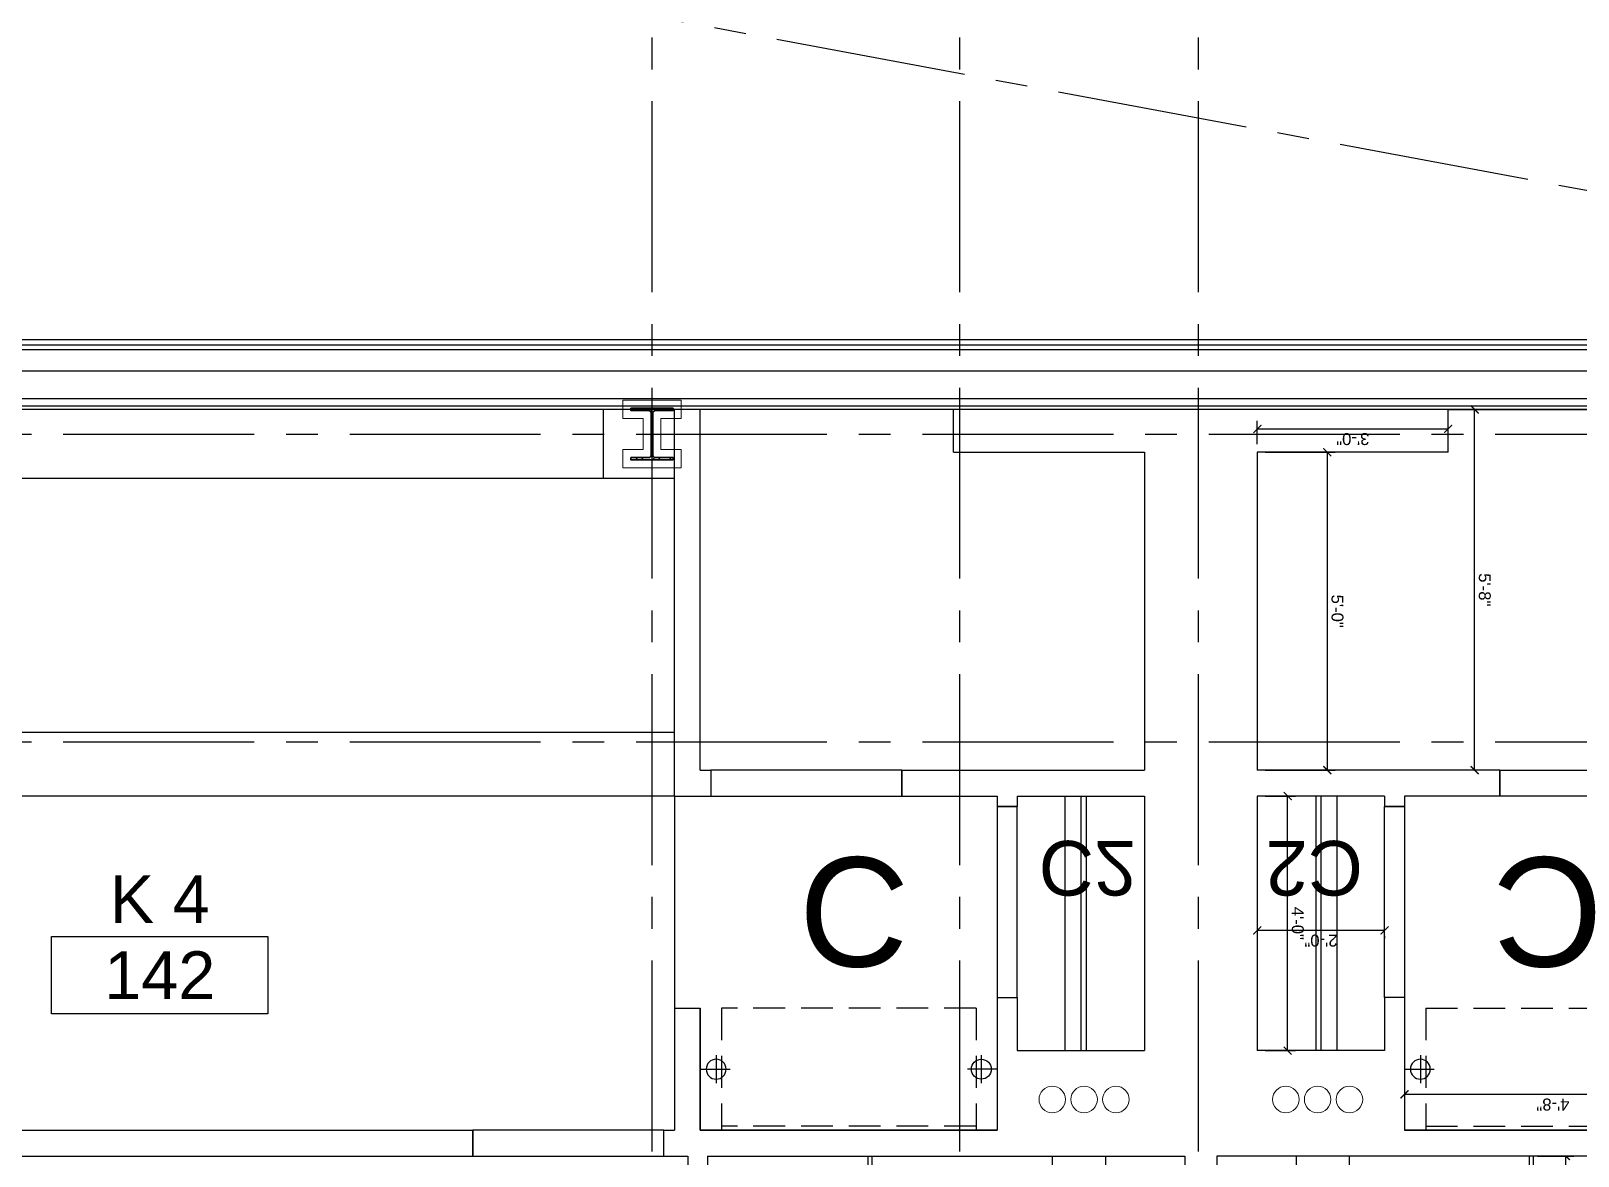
# Model space of a CAD drawing. Header units: inches. Extents: x -3700 to 367, y -844 to 2341.
# Drawn here: x -2128.1 to -1836.4, y 980.9 to 1193 of the extents above; entities that cross this region are included whole.
import ezdxf
from ezdxf.enums import TextEntityAlignment as Align
from ezdxf.xclip import XClip

# ---------------------------------------------------------------- set-up
doc = ezdxf.new("R2010")
doc.units = ezdxf.units.IN
doc.header["$LTSCALE"] = 48
doc.header["$MEASUREMENT"] = 0
doc.header["$XCLIPFRAME"] = 0
for name, pattern in [('1112 - 0-Base$0$CENTER2', [1.125, 0.75, -0.125, 0.125, -0.125]), ('1112 - 0-Base$0$HIDDEN', [0.375, 0.25, -0.125]), ('HIDDEN2', [0.1875, 0.125, -0.0625])]:
    doc.linetypes.add(name, pattern=pattern)
for name, color, linetype, lineweight in [('1112 - 0-Base$0$A-Detl-Hatch', 1, 'Continuous', 18), ('1112 - 0-Base$0$S-Detl-Hatch', 1, 'Continuous', 18), ('1112 - 0-Base$0$S-Detl-Wide', 3, 'Continuous', 35)]:
    doc.layers.add(name, color=color, linetype=linetype, lineweight=lineweight)
for name, color, linetype in [('1112 - 0-Base$0$A-Door-Head', 8, 'Continuous'), ('1112 - 0-Base$0$A-Flor-Case', 8, 'HIDDEN2'), ('1112 - 0-Base$0$A-Flor-Ovhd', 6, 'Continuous'), ('1112 - 0-Base$0$A-Flor-Soffit', 4, 'Continuous'), ('1112 - 0-Base$0$A-Flor-Wall Mtd Fixture', 6, 'Continuous'), ('1112 - 0-Base$0$A-Grid(3-32)', 8, '1112 - 0-Base$0$CENTER2'), ('1112 - 0-Base$0$A-Tag-Rm(3-32)', 2, 'Continuous'), ('1112 - 0-Base$0$A-Wall-Full', 3, 'Continuous'), ('1112 - 0-Base$0$A-Wall-Hatch', 15, 'Continuous')]:
    doc.layers.add(name, color=color, linetype=linetype)
doc.layers.add('1112 - 0-Base$0$G-Anno-Nplt', color=140, linetype='Continuous', lineweight=18, plot=False)
doc.layers.add('1112 - 0-Base$0$G-Anno-View', color=161, linetype='Continuous', lineweight=18, plot=False)
doc.styles.add('1112 - 0-Base$0$G1DIM', font='arial.ttf')
doc.styles.add('1112 - 0-Base$0$Standard', font='arial.ttf')
doc.dimstyles.new('1112 - 0-Base$0$Aec-Arch-I-96', dxfattribs={"dimscale": 96, "dimtxt": 0.09375, "dimasz": 0.0625, "dimexe": 0.0625, "dimexo": 0.0625, "dimgap": 0.03125, "dimtad": 1, "dimdec": 3, "dimzin": 3, "dimdsep": 46, "dimlunit": 4, "dimtxsty": '1112 - 0-Base$0$G1DIM', "dimblk": '1112 - 0-Base$0$_ArchTick', "dimcen": 0.09375, "dimclrt": 2, "dimazin": 2, "dimtfac": 0.75, "dimtdec": 3, "dimtix": 1, "dimtmove": 2, "dimatfit": 2, "dimldrblk": '1112 - 0-Base$0$_Open90', "dimfxl": 0.0625, "dimtolj": 1, "dimtzin": 0, "dimarcsym": 0})

# ---------------------------------------------------------------- blocks, each defined once
blk = doc.blocks.new('1112 - 0-Base$0$1ST FLOOR CORE & SHELL')
at = {"layer": '1112 - 0-Base$0$A-Wall-Full'}
for p, q in [((4100.25, -8063), (3453.75, -8063)), ((4087.12, -8076.12), (3466.87, -8076.12))]:
    blk.add_line(p, q, dxfattribs=at)
at = {"layer": '1112 - 0-Base$0$A-Wall-Hatch'}
for p, q in [((4099.25, -8064), (3454.75, -8064)), ((4098.37, -8064.88), (3455.62, -8064.88)), ((4094.37, -8068.88), (3459.62, -8068.88)), ((4087.75, -8075.5), (3466.25, -8075.5))]:
    blk.add_line(p, q, dxfattribs=at)
blk = doc.blocks.new('*U21')
at = {"layer": '1112 - 0-Base$0$A-Detl-Hatch'}
h = blk.add_hatch(dxfattribs=at)
h.set_pattern_fill('ANSI32', color=256, scale=6, style=0)
h.set_pattern_definition([(45, (0, -4.865), (-1.591, 1.591), []), (45, (1.0607, -4.865), (-1.591, 1.591), [])])
edge = h.paths.add_edge_path()
edge.add_line((3.98, -9.73), (3.98, -9.295))
edge.add_line((3.98, -9.295), (0.645, -9.295))
edge.add_arc((0.645, -8.795), 0.5, 180, 270, ccw=False)
edge.add_line((0.145, -8.795), (0.145, -0.935))
edge.add_arc((0.645, -0.935), 0.5, 90, 180, ccw=False)
edge.add_line((0.645, -0.435), (3.98, -0.435))
edge.add_line((3.98, -0.435), (3.98, 0))
edge.add_line((3.98, 0), (-3.98, 0))
edge.add_line((-3.98, 0), (-3.98, -0.435))
edge.add_line((-3.98, -0.435), (-0.645, -0.435))
edge.add_arc((-0.645, -0.935), 0.5, 0, 90, ccw=False)
edge.add_line((-0.145, -0.935), (-0.145, -8.795))
edge.add_arc((-0.645, -8.795), 0.5, -90, 0, ccw=False)
edge.add_line((-0.645, -9.295), (-3.98, -9.295))
edge.add_line((-3.98, -9.295), (-3.98, -9.73))
edge.add_line((-3.98, -9.73), (3.98, -9.73))
at = {"color": 0, "linetype": 'ByBlock'}
blk.add_lwpolyline([(3.98, -9.73), (3.98, -9.295), (0.645, -9.295, -0.4142136), (0.145, -8.795), (0.145, -0.935, -0.4142136), (0.645, -0.435), (3.98, -0.435), (3.98, 0), (-3.98, 0), (-3.98, -0.435), (-0.645, -0.435, -0.4142136), (-0.145, -0.935), (-0.145, -8.795, -0.4142136), (-0.645, -9.295), (-3.98, -9.295), (-3.98, -9.73)], format="xyb", close=True, dxfattribs=at)
blk = doc.blocks.new('1112 - 0-Base$0$W10X33')
at = {"layer": '1112 - 0-Base$0$S-Detl-Hatch'}
blk.add_lwpolyline([(13773.28, -7309.78), (13773.28, -7306.34), (13769.45, -7306.34), (13769.45, -7300.48), (13773.28, -7300.48), (13773.28, -7297.05), (13762.32, -7297.05), (13762.32, -7300.48), (13766.16, -7300.48), (13766.16, -7306.34), (13762.32, -7306.34), (13762.32, -7309.78)], close=True, dxfattribs=at)
at = {"layer": '1112 - 0-Base$0$S-Detl-Wide'}
blk.add_blockref('*U21', (13767.8, -7298.55), dxfattribs=at)
blk = doc.blocks.new('1112 - 0-Base$0$1ST FLOOR - STRUCTURAL GRID')
at = {"layer": '1112 - 0-Base$0$A-Grid(3-32)'}
for p, q in [((3673.5, -7424.01), (3673.5, -9520.75)), ((3731.5, -7424.01), (3731.5, -9520.75)), ((3776.5, -7424.01), (3776.5, -9520.75)), ((2104.5, -7709.47), (5912.5, -8419.25)), ((2104.5, -8080.75), (5927.38, -8080.75)), ((2104.5, -8138.75), (5927.38, -8138.75))]:
    blk.add_line(p, q, dxfattribs=at)
blk.add_blockref('1112 - 0-Base$0$W10X33', (-10094.3, -777.34))
blk = doc.blocks.new('1112 - 0-Base$0$_ArchTick')
at = {"color": 0, "linetype": 'ByBlock', "const_width": 0.15}
blk.add_lwpolyline([(-0.5, -0.5), (0.5, 0.5)], dxfattribs=at)
blk = doc.blocks.new('*D104')
at = {"layer": '1112 - 0-Base$0$G-Anno-Nplt', "color": 0, "lineweight": -2, "transparency": 16777216}
for p, q in [((3.75, -36.63), (3.75, -36.17)), ((3.75, -37.67), (27.75, -37.67)), ((27.75, -36.63), (27.75, -36.17))]:
    blk.add_line(p, q, dxfattribs=at)
at = {"layer": '1112 - 0-Base$0$G-Anno-Nplt', "color": 0, "lineweight": -2, "transparency": 16777216, "xscale": 1.5, "yscale": 1.5, "zscale": 1.5, "rotation": 180}
blk.add_blockref('1112 - 0-Base$0$_ArchTick', (3.75, -37.67), dxfattribs=at)
at = {"layer": '1112 - 0-Base$0$G-Anno-Nplt', "color": 0, "lineweight": -2, "transparency": 16777216, "xscale": 1.5, "yscale": 1.5, "zscale": 1.5}
blk.add_blockref('1112 - 0-Base$0$_ArchTick', (27.75, -37.67), dxfattribs=at)
at = {"layer": '1112 - 0-Base$0$G-Anno-Nplt', "transparency": 16777216, "insert": (15.75, -35.77), "char_height": 2.25, "attachment_point": 5, "style": '1112 - 0-Base$0$G1DIM'}
blk.add_mtext('\\A1;2\'-0"', dxfattribs=at)
blk = doc.blocks.new('1112 - 0-Base$0$_Open90')
at = {"color": 0, "linetype": 'ByBlock', "lineweight": -2}
for p, q in [((0, 0), (-1, 0)), ((-0.5, 0.5), (0, 0)), ((0, 0), (-0.5, -0.5))]:
    blk.add_line(p, q, dxfattribs=at)
blk = doc.blocks.new('*D105')
at = {"layer": '1112 - 0-Base$0$G-Anno-Nplt', "color": 0, "lineweight": -2, "transparency": 16777216}
for p, q in [((26.25, -15), (20.53, -15)), ((22.03, -15), (22.03, -63)), ((26.25, -63), (20.53, -63))]:
    blk.add_line(p, q, dxfattribs=at)
at = {"layer": '1112 - 0-Base$0$G-Anno-Nplt', "color": 0, "lineweight": -2, "transparency": 16777216, "xscale": 1.5, "yscale": 1.5, "zscale": 1.5}
for p, rotation in [((22.03, -15), 90), ((22.03, -63), 270)]:
    blk.add_blockref('1112 - 0-Base$0$_ArchTick', p, dxfattribs=dict(at, rotation=rotation))
at = {"layer": '1112 - 0-Base$0$G-Anno-Nplt', "transparency": 16777216, "insert": (20.14, -39), "char_height": 2.25, "attachment_point": 5, "rotation": 90, "style": '1112 - 0-Base$0$G1DIM'}
blk.add_mtext('\\A1;4\'-0"', dxfattribs=at)
blk = doc.blocks.new('*D229')
at = {"layer": '1112 - 0-Base$0$G-Anno-Nplt', "color": 0, "lineweight": -2, "transparency": 16777216}
for p, q in [((-90, 33.25), (-90, 23.52)), ((-59, 33.37), (-59, 23.52)), ((-90, 25.02), (-59, 25.02))]:
    blk.add_line(p, q, dxfattribs=at)
at = {"layer": '1112 - 0-Base$0$G-Anno-Nplt', "color": 0, "lineweight": -2, "transparency": 16777216, "xscale": 1.5, "yscale": 1.5, "zscale": 1.5, "rotation": 180}
blk.add_blockref('1112 - 0-Base$0$_ArchTick', (-90, 25.02), dxfattribs=at)
at = {"layer": '1112 - 0-Base$0$G-Anno-Nplt', "color": 0, "lineweight": -2, "transparency": 16777216, "xscale": 1.5, "yscale": 1.5, "zscale": 1.5}
blk.add_blockref('1112 - 0-Base$0$_ArchTick', (-59, 25.02), dxfattribs=at)
at = {"layer": '1112 - 0-Base$0$G-Anno-Nplt', "transparency": 16777216, "insert": (-74.5, 26.9), "char_height": 2.25, "attachment_point": 5, "style": '1112 - 0-Base$0$G1DIM'}
blk.add_mtext('\\A1;2\'-7"', dxfattribs=at)
blk = doc.blocks.new('*D230')
at = {"layer": '1112 - 0-Base$0$G-Anno-Nplt', "color": 0, "lineweight": -2, "transparency": 16777216}
for p, q in [((-59, 33.25), (-59, 23.52)), ((-25, 33.25), (-25, 23.52)), ((-59, 25.02), (-25, 25.02))]:
    blk.add_line(p, q, dxfattribs=at)
at = {"layer": '1112 - 0-Base$0$G-Anno-Nplt', "color": 0, "lineweight": -2, "transparency": 16777216, "xscale": 1.5, "yscale": 1.5, "zscale": 1.5, "rotation": 180}
blk.add_blockref('1112 - 0-Base$0$_ArchTick', (-59, 25.02), dxfattribs=at)
at = {"layer": '1112 - 0-Base$0$G-Anno-Nplt', "color": 0, "lineweight": -2, "transparency": 16777216, "xscale": 1.5, "yscale": 1.5, "zscale": 1.5}
blk.add_blockref('1112 - 0-Base$0$_ArchTick', (-25, 25.02), dxfattribs=at)
at = {"layer": '1112 - 0-Base$0$G-Anno-Nplt', "transparency": 16777216, "insert": (-42, 26.92), "char_height": 2.25, "attachment_point": 5, "style": '1112 - 0-Base$0$G1DIM'}
blk.add_mtext('\\A1;2\'-10"', dxfattribs=at)
blk = doc.blocks.new('*D231')
at = {"layer": '1112 - 0-Base$0$G-Anno-Nplt', "color": 0, "lineweight": -2, "transparency": 16777216}
for p, q in [((-60.5, 34.75), (-67.34, 34.75)), ((-65.84, 34.75), (-65.84, 0)), ((-60.5, 0), (-67.34, 0))]:
    blk.add_line(p, q, dxfattribs=at)
at = {"layer": '1112 - 0-Base$0$G-Anno-Nplt', "color": 0, "lineweight": -2, "transparency": 16777216, "xscale": 1.5, "yscale": 1.5, "zscale": 1.5}
for p, rotation in [((-65.84, 34.75), 90), ((-65.84, 0), 270)]:
    blk.add_blockref('1112 - 0-Base$0$_ArchTick', p, dxfattribs=dict(at, rotation=rotation))
at = {"layer": '1112 - 0-Base$0$G-Anno-Nplt', "transparency": 16777216, "insert": (-68.6, 17.37), "char_height": 2.25, "attachment_point": 5, "rotation": 90, "style": '1112 - 0-Base$0$G1DIM'}
blk.add_mtext('\\A1;2\'-10{\\H0.750000x;\\S3/4;}"', dxfattribs=at)
blk = doc.blocks.new('*D232')
at = {"layer": '1112 - 0-Base$0$G-Anno-Nplt', "color": 0, "lineweight": -2, "transparency": 16777216}
blk.add_line((-25, 25.02), (0, 25.02), dxfattribs=at)
at = {"layer": '1112 - 0-Base$0$G-Anno-Nplt', "color": 0, "lineweight": -2, "transparency": 16777216, "xscale": 1.5, "yscale": 1.5, "zscale": 1.5, "rotation": 180}
blk.add_blockref('1112 - 0-Base$0$_ArchTick', (-25, 25.02), dxfattribs=at)
at = {"layer": '1112 - 0-Base$0$G-Anno-Nplt', "color": 0, "lineweight": -2, "transparency": 16777216, "xscale": 1.5, "yscale": 1.5, "zscale": 1.5}
blk.add_blockref('1112 - 0-Base$0$_ArchTick', (0, 25.02), dxfattribs=at)
at = {"layer": '1112 - 0-Base$0$G-Anno-Nplt', "transparency": 16777216, "insert": (-12.5, 26.9), "char_height": 2.25, "attachment_point": 5, "style": '1112 - 0-Base$0$G1DIM'}
blk.add_mtext('\\A1;2\'-1"', dxfattribs=at)
blk = doc.blocks.new('*D233')
at = {"layer": '1112 - 0-Base$0$G-Anno-Nplt', "color": 0, "lineweight": -2, "transparency": 16777216}
for p, q in [((1.5, 78), (7.86, 78)), ((6.36, 78), (6.36, 0)), ((1.5, 0), (7.86, 0))]:
    blk.add_line(p, q, dxfattribs=at)
at = {"layer": '1112 - 0-Base$0$G-Anno-Nplt', "color": 0, "lineweight": -2, "transparency": 16777216, "xscale": 1.5, "yscale": 1.5, "zscale": 1.5}
for p, rotation in [((6.36, 78), 90), ((6.36, 0), 270)]:
    blk.add_blockref('1112 - 0-Base$0$_ArchTick', p, dxfattribs=dict(at, rotation=rotation))
at = {"layer": '1112 - 0-Base$0$G-Anno-Nplt', "transparency": 16777216, "insert": (4.46, 39), "char_height": 2.25, "attachment_point": 5, "rotation": 90, "style": '1112 - 0-Base$0$G1DIM'}
blk.add_mtext('\\A1;6\'-6"', dxfattribs=at)
blk = doc.blocks.new('1112 - 0-Base$0$wall sconce')
for p, q in [((-1, 0), (4.625, 0)), ((2, -2.625), (2, 2.625))]:
    blk.add_line(p, q)
blk.add_circle((2, 0), 1.875)
blk = doc.blocks.new('1112 - 0-Base$0$41in Std Vanity')
at = {"layer": '1112 - 0-Base$0$A-Flor-Case'}
for p, q in [((23, 52), (0, 52)), ((0.75, 4), (0.75, 52)), ((23, 4), (23, 52)), ((23, 4), (0, 4))]:
    blk.add_line(p, q, dxfattribs=at)
at = {"layer": '1112 - 0-Base$0$A-Wall-Full'}
for p, q in [((0, 0), (0, 56)), ((0, 56), (23, 56)), ((23, 0), (0, 0))]:
    blk.add_line(p, q, dxfattribs=at)
at = {"layer": '1112 - 0-Base$0$A-Flor-Wall Mtd Fixture', "xscale": -1, "rotation": 90}
blk.add_blockref('1112 - 0-Base$0$wall sconce', (11.5, 55), dxfattribs=at)
at = {"layer": '1112 - 0-Base$0$A-Flor-Wall Mtd Fixture', "rotation": 90}
blk.add_blockref('1112 - 0-Base$0$wall sconce', (11.5, 1), dxfattribs=at)
blk = doc.blocks.new('*D99')
at = {"layer": '1112 - 0-Base$0$G-Anno-Nplt', "color": 0, "lineweight": -2, "transparency": 16777216}
for p, q in [((4.88, 130.17), (4.88, 130.63)), ((4.88, 129.13), (60.88, 129.13))]:
    blk.add_line(p, q, dxfattribs=at)
at = {"layer": '1112 - 0-Base$0$G-Anno-Nplt', "color": 0, "lineweight": -2, "transparency": 16777216, "xscale": 1.5, "yscale": 1.5, "zscale": 1.5, "rotation": 180}
blk.add_blockref('1112 - 0-Base$0$_ArchTick', (4.88, 129.13), dxfattribs=at)
at = {"layer": '1112 - 0-Base$0$G-Anno-Nplt', "color": 0, "lineweight": -2, "transparency": 16777216, "xscale": 1.5, "yscale": 1.5, "zscale": 1.5}
blk.add_blockref('1112 - 0-Base$0$_ArchTick', (60.88, 129.13), dxfattribs=at)
at = {"layer": '1112 - 0-Base$0$G-Anno-Nplt', "transparency": 16777216, "insert": (32.88, 131.03), "char_height": 2.25, "attachment_point": 5, "style": '1112 - 0-Base$0$G1DIM'}
blk.add_mtext('\\A1;4\'-8"', dxfattribs=at)
blk = doc.blocks.new('*D100')
at = {"layer": '1112 - 0-Base$0$G-Anno-Nplt', "color": 0, "lineweight": -2, "transparency": 16777216}
for p, q in [((1.5, 112.88), (12.28, 112.88)), ((10.78, 112.88), (10.78, 72.88)), ((1.5, 72.88), (12.28, 72.88))]:
    blk.add_line(p, q, dxfattribs=at)
at = {"layer": '1112 - 0-Base$0$G-Anno-Nplt', "color": 0, "lineweight": -2, "transparency": 16777216, "xscale": 1.5, "yscale": 1.5, "zscale": 1.5}
for p, rotation in [((10.78, 112.88), 90), ((10.78, 72.88), 270)]:
    blk.add_blockref('1112 - 0-Base$0$_ArchTick', p, dxfattribs=dict(at, rotation=rotation))
at = {"layer": '1112 - 0-Base$0$G-Anno-Nplt', "transparency": 16777216, "insert": (8.88, 92.88), "char_height": 2.25, "attachment_point": 5, "rotation": 90, "style": '1112 - 0-Base$0$G1DIM'}
blk.add_mtext('\\A1;3\'-4"', dxfattribs=at)
blk = doc.blocks.new('*D101')
at = {"layer": '1112 - 0-Base$0$G-Anno-Nplt', "color": 0, "lineweight": -2, "transparency": 16777216}
blk.add_line((47.64, 68), (47.64, 0), dxfattribs=at)
at = {"layer": '1112 - 0-Base$0$G-Anno-Nplt', "color": 0, "lineweight": -2, "transparency": 16777216, "xscale": 1.5, "yscale": 1.5, "zscale": 1.5}
for p, rotation in [((47.64, 68), 90), ((47.64, 0), 270)]:
    blk.add_blockref('1112 - 0-Base$0$_ArchTick', p, dxfattribs=dict(at, rotation=rotation))
at = {"layer": '1112 - 0-Base$0$G-Anno-Nplt', "transparency": 16777216, "insert": (45.74, 34), "char_height": 2.25, "attachment_point": 5, "rotation": 90, "style": '1112 - 0-Base$0$G1DIM'}
blk.add_mtext('\\A1;5\'-8"', dxfattribs=at)
blk = doc.blocks.new('*D102')
at = {"layer": '1112 - 0-Base$0$G-Anno-Nplt', "color": 0, "lineweight": -2, "transparency": 16777216}
for p, q in [((52.62, 6.48), (52.62, 2.16)), ((88.62, 6.56), (88.62, 2.16)), ((88.62, 3.66), (52.62, 3.66))]:
    blk.add_line(p, q, dxfattribs=at)
at = {"layer": '1112 - 0-Base$0$G-Anno-Nplt', "color": 0, "lineweight": -2, "transparency": 16777216, "xscale": 1.5, "yscale": 1.5, "zscale": 1.5, "rotation": 180}
blk.add_blockref('1112 - 0-Base$0$_ArchTick', (52.62, 3.66), dxfattribs=at)
at = {"layer": '1112 - 0-Base$0$G-Anno-Nplt', "color": 0, "lineweight": -2, "transparency": 16777216, "xscale": 1.5, "yscale": 1.5, "zscale": 1.5}
blk.add_blockref('1112 - 0-Base$0$_ArchTick', (88.62, 3.66), dxfattribs=at)
at = {"layer": '1112 - 0-Base$0$G-Anno-Nplt', "transparency": 16777216, "insert": (70.62, 5.56), "char_height": 2.25, "attachment_point": 5, "style": '1112 - 0-Base$0$G1DIM'}
blk.add_mtext('\\A1;3\'-0"', dxfattribs=at)
blk = doc.blocks.new('*D103')
at = {"layer": '1112 - 0-Base$0$G-Anno-Nplt', "color": 0, "lineweight": -2, "transparency": 16777216}
for p, q in [((87.12, 68), (73.92, 68)), ((75.42, 68), (75.42, 8.06)), ((87.12, 8.06), (73.92, 8.06))]:
    blk.add_line(p, q, dxfattribs=at)
at = {"layer": '1112 - 0-Base$0$G-Anno-Nplt', "color": 0, "lineweight": -2, "transparency": 16777216, "xscale": 1.5, "yscale": 1.5, "zscale": 1.5}
for p, rotation in [((75.42, 68), 90), ((75.42, 8.06), 270)]:
    blk.add_blockref('1112 - 0-Base$0$_ArchTick', p, dxfattribs=dict(at, rotation=rotation))
at = {"layer": '1112 - 0-Base$0$G-Anno-Nplt', "transparency": 16777216, "insert": (73.52, 38.03), "char_height": 2.25, "attachment_point": 5, "rotation": 90, "style": '1112 - 0-Base$0$G1DIM'}
blk.add_mtext('\\A1;5\'-0"', dxfattribs=at)
blk = doc.blocks.new('1112 - 0-Base$0$Plumbing Chase')
at = {"layer": '1112 - 0-Base$0$G-Anno-Nplt'}
for centre in [(3.625, 18), (3.625, 12), (3.625, 6)]:
    blk.add_circle(centre, 2.5, dxfattribs=at)
blk = doc.blocks.new('1112 - 0-Base$0$Rm Tag')
blk.add_lwpolyline([(-0.2124, 0.0759), (0.2124, 0.0759), (0.2124, -0.0759), (-0.2124, -0.0759)], close=True)
at = {"style": '1112 - 0-Base$0$Standard'}
for p in [(0, 0.2858), (0, 0.1493), (0, 0)]:
    blk.add_attdef('XXX', text='', height=0.0938, dxfattribs=at).set_placement(p, align=Align.MIDDLE_CENTER)
blk = doc.blocks.new('1112 - 0-Base$0$Suite Closet 2')
at = {"layer": '1112 - 0-Base$0$A-Door-Head'}
blk.add_lwpolyline([(0, -25), (3.75, -25), (3.75, -61), (0, -61)], close=True, dxfattribs=at)
at = {"layer": '1112 - 0-Base$0$A-Flor-Ovhd'}
for p, q in [((12.75, -63), (12.75, -15)), ((15.75, -63), (15.75, -15)), ((16.75, -63), (16.75, -15))]:
    blk.add_line(p, q, dxfattribs=at)
at = {"layer": '1112 - 0-Base$0$A-Wall-Full'}
for p, q in [((3.75, -15), (27.75, -15)), ((3.75, -25), (3.75, -15)), ((27.75, -63), (27.75, -15)), ((3.75, -25), (3.75, -23)), ((0, -25), (3.75, -25)), ((0, -63), (0, -61)), ((0, -61), (3.75, -61)), ((3.75, -63), (3.75, -61)), ((3.75, -63), (27.75, -63))]:
    blk.add_line(p, q, dxfattribs=at)
at = {"layer": '1112 - 0-Base$0$G-Anno-View', "insert": (7.8185, -44.2508), "char_height": 10.29056, "width": 80.843835, "attachment_point": 1, "style": '1112 - 0-Base$0$G1DIM'}
blk.add_mtext('C2', dxfattribs=at)
at = {"layer": '1112 - 0-Base$0$G-Anno-Nplt'}
dim = blk.add_linear_dim(base=(22.0344, -63), p1=(27.75, -15), p2=(27.75, -63), angle=90, dimstyle='1112 - 0-Base$0$Aec-Arch-I-96', override={"dimscale": 24, "dimsah": 1, "dimclrt": 256}, dxfattribs=at)
dim.commit()
dim.dimension.update_dxf_attribs({"geometry": '*D105', "text_midpoint": (20.1356, -39)})
dim = blk.add_linear_dim(base=(27.75, -37.6676), p1=(3.75, -38.1326), p2=(27.75, -38.1326), dimstyle='1112 - 0-Base$0$Aec-Arch-I-96', override={"dimscale": 24, "dimsah": 1, "dimclrt": 256}, dxfattribs=at)
dim.commit()
dim.dimension.update_dxf_attribs({"geometry": '*D104', "text_midpoint": (15.75, -35.7688)})
blk = doc.blocks.new('1112 - 0-Base$0$Suite Kitchen 1')
at = {"layer": '1112 - 0-Base$0$A-Flor-Case'}
for p, q in [((-25, 78), (-25, 0)), ((-59, 3.25), (-90, 3.25)), ((-59.75, 3.25), (-59.75, 0)), ((-59, 3.25), (-59, 0)), ((-59.75, 2.5), (-90, 2.5))]:
    blk.add_line(p, q, dxfattribs=at)
at = {"layer": '1112 - 0-Base$0$A-Flor-Ovhd'}
for p, q in [((-15, 0), (-15, 77.75)), ((-59, 3.25), (-59, 34.875))]:
    blk.add_line(p, q, dxfattribs=at)
at = {"layer": '1112 - 0-Base$0$A-Wall-Full'}
for p, q in [((-26, 82.875), (0, 82.875)), ((-26, 78), (-26, 82.875)), ((-26, 78), (0, 78)), ((0, 0), (0, 78)), ((-93.75, 0), (-93.75, 38.5)), ((-59, 38.5), (-93.75, 38.5)), ((-59, 34.75), (-59, 38.5)), ((-59, 34.75), (-90, 34.75)), ((-90, 0), (-90, 34.75)), ((-90, 0), (0, 0))]:
    blk.add_line(p, q, dxfattribs=at)
at = {"layer": '1112 - 0-Base$0$G-Anno-Nplt'}
blk.add_line((-90, -4.875), (0, -4.875), dxfattribs=at)
at = {"layer": '1112 - 0-Base$0$G-Anno-View', "insert": (-60.0267, 61.8875), "char_height": 20.58111, "width": 161.68767, "attachment_point": 1, "style": '1112 - 0-Base$0$G1DIM'}
blk.add_mtext('K2', dxfattribs=at)
at = {"layer": '1112 - 0-Base$0$G-Anno-Nplt'}
for base, p1, p2, picture, middle in [((6.3574, 0), (0, 78), (0, 0), '*D233', (4.4586, 39)), ((-65.8421, 0), (-59, 34.75), (-59, 0), '*D231', (-68.5984, 17.375))]:
    dim = blk.add_linear_dim(base=base, p1=p1, p2=p2, angle=90, dimstyle='1112 - 0-Base$0$Aec-Arch-I-96', override={"dimscale": 24, "dimsah": 1, "dimclrt": 256}, dxfattribs=at)
    dim.commit()
    dim.dimension.update_dxf_attribs({"geometry": picture, "text_midpoint": middle})
for base, p1, p2, picture, middle in [((-59, 25.0209), (-90, 34.75), (-59, 34.875), '*D229', (-74.5, 26.9005)), ((-25, 25.0209), (-59, 34.75), (-25, 34.75), '*D230', (-42, 26.9197)), ((0, 25.0209), (-25, 25.0209), (0, 25.0209), '*D232', (-12.5, 26.9005))]:
    dim = blk.add_linear_dim(base=base, p1=p1, p2=p2, dimstyle='1112 - 0-Base$0$Aec-Arch-I-96', override={"dimscale": 24, "dimsah": 1, "dimclrt": 256}, dxfattribs=at)
    dim.commit()
    dim.dimension.update_dxf_attribs({"geometry": picture, "text_midpoint": middle})
blk = doc.blocks.new('1112 - 0-Base$0$Suite Vanity and Bath 1')
at = {"layer": '1112 - 0-Base$0$A-Door-Head'}
blk.add_lwpolyline([(6.875, 72.875), (42.875, 72.875), (42.875, 68), (6.875, 68)], close=True, dxfattribs=at)
at = {"layer": '1112 - 0-Base$0$A-Flor-Soffit'}
blk.add_line((0, 72.875), (0, 112.875), dxfattribs=at)
at = {"layer": '1112 - 0-Base$0$A-Wall-Full'}
for p, q in [((0, 112.875), (0, 135.875)), ((4.875, 135.875), (60.875, 135.875)), ((4.875, 112.875), (4.875, 135.875)), ((60.875, 110.875), (60.875, 135.875)), ((0, 112.875), (4.875, 112.875)), ((0, 72.875), (0, 0)), ((0, 72.875), (6.875, 72.875)), ((6.875, 68), (6.875, 72.875)), ((42.875, 68), (42.875, 72.875)), ((42.875, 72.875), (60.875, 72.875)), ((4.875, 68), (4.875, 0)), ((4.875, 68), (6.875, 68)), ((42.875, 68), (88.625, 68)), ((88.625, 8.06), (88.625, 68)), ((52.625, 8.06), (52.625, 0)), ((52.625, 8.06), (88.625, 8.06)), ((52.625, 0), (4.875, 0))]:
    blk.add_line(p, q, dxfattribs=at)
at = {"extrusion": (0, 0, -1), "zscale": -1, "rotation": 270}
blk.add_blockref('1112 - 0-Base$0$41in Std Vanity', (-60.875, 135.875), dxfattribs=at)
at = {"layer": '1112 - 0-Base$0$G-Anno-View', "insert": (23.4468, 105.0143), "char_height": 20.5811, "width": 161.68767, "attachment_point": 1, "style": '1112 - 0-Base$0$G1DIM'}
blk.add_mtext('C', dxfattribs=at)
at = {"layer": '1112 - 0-Base$0$G-Anno-Nplt'}
for base, p1, p2, picture, middle in [((60.875, 129.1324), (4.875, 128.6673), (60.875, 129.1324), '*D99', (32.875, 131.0311)), ((52.625, 3.6648), (88.625, 8.06), (52.625, 7.9826), '*D102', (70.625, 5.5644))]:
    dim = blk.add_linear_dim(base=base, p1=p1, p2=p2, dimstyle='1112 - 0-Base$0$Aec-Arch-I-96', override={"dimscale": 24, "dimsah": 1, "dimclrt": 256}, dxfattribs=at)
    dim.commit()
    dim.dimension.update_dxf_attribs({"geometry": picture, "text_midpoint": middle})
for base, p1, p2, picture, middle in [((10.7773, 72.875), (0, 112.875), (0, 72.875), '*D100', (8.8777, 92.875)), ((47.6409, 0), (47.6409, 68), (47.6409, 0), '*D101', (45.7422, 34)), ((75.4218, 8.06), (88.625, 68), (88.625, 8.06), '*D103', (73.523, 38.03))]:
    dim = blk.add_linear_dim(base=base, p1=p1, p2=p2, angle=90, dimstyle='1112 - 0-Base$0$Aec-Arch-I-96', override={"dimscale": 24, "dimsah": 1, "dimclrt": 256}, dxfattribs=at)
    dim.commit()
    dim.dimension.update_dxf_attribs({"geometry": picture, "text_midpoint": middle})
blk = doc.blocks.new('1112 - 0-Base$0$King Suite 4')
at = {"layer": '1112 - 0-Base$0$A-Door-Head'}
blk.add_lwpolyline([(204.23, 156.75), (168.23, 156.75), (168.23, 151.87), (204.23, 151.87)], close=True, dxfattribs=at)
at = {"layer": '1112 - 0-Base$0$A-Flor-Soffit'}
for p, q in [((192.89, 279.64), (9.1, 279.64)), ((206.23, 231.75), (9.1, 231.75)), ((206.23, 219.75), (9.1, 219.75))]:
    blk.add_line(p, q, dxfattribs=at)
at = {"layer": '1112 - 0-Base$0$A-Wall-Full'}
for p, q in [((192.89, 279.64), (192.89, 292.63)), ((206.23, 279.64), (192.89, 279.64)), ((-4.62, 156.75), (168.23, 156.75)), ((168.23, 151.87), (168.23, 156.75)), ((204.23, 156.75), (206.23, 156.75)), ((204.23, 151.87), (204.23, 156.75)), ((-4.62, 151.87), (168.23, 151.87)), ((204.23, 151.87), (206.23, 151.87)), ((204.23, 151.87), (208.75, 151.87))]:
    blk.add_line(p, q, dxfattribs=at)
at = {"layer": '1112 - 0-Base$0$G-Anno-Nplt'}
blk.add_line((9.1, 292.65), (326.95, 292.63), dxfattribs=at)
at = {"xscale": -1, "rotation": 180}
for name, p in [('1112 - 0-Base$0$Suite Vanity and Bath 1', (206.23, 292.63)), ('1112 - 0-Base$0$Suite Closet 2', (267.1, 156.75))]:
    blk.add_blockref(name, p, dxfattribs=at)
at = {"rotation": 90}
blk.add_blockref('1112 - 0-Base$0$Plumbing Chase', (295.48, 158.92), dxfattribs=at)
ref = blk.add_blockref('1112 - 0-Base$0$Suite Kitchen 1', (302.5, 151.87), dxfattribs=dict(xscale=-1, rotation=180))
XClip(ref).set_block_clipping_path([(-93.75, 0), (0, 78.0000355838)])

msp = doc.modelspace()

# ---------------------------------------------------------------- linework, layer by layer
at = {"color": 11}
msp.add_lwpolyline([(-2217.63, 1123.62), (-2217.63, 614.56), (-2201.88, 614.56), (-2201.88, 610.63), (-1979.5, 610.63), (-1979.5, 616.77), (-1943.5, 616.77), (-1937.5, 616.77), (-1937.5, 898.87), (-1877.5, 898.87), (-1877.5, 620.31), (-1835.5, 620.25), (-1835.5, 614.11), (-1597.38, 614.11), (-1597.38, 1123.62), (-2217.63, 1123.62)], dxfattribs=at)

# ---------------------------------------------------------------- block references
at = {"linetype": '1112 - 0-Base$0$HIDDEN'}
msp.add_blockref('1112 - 0-Base$0$1ST FLOOR - STRUCTURAL GRID', (-5684.5, 9197.75), dxfattribs=at)
for name, p in [('1112 - 0-Base$0$1ST FLOOR CORE & SHELL', (-5684.5, 9197.75)), ('1112 - 0-Base$0$King Suite 4', (-2213, 829))]:
    msp.add_blockref(name, p)
at = {"xscale": -1}
msp.add_blockref('1112 - 0-Base$0$King Suite 4', (-1602, 829), dxfattribs=at)
at = {"layer": '1112 - 0-Base$0$A-Tag-Rm(3-32)'}
ref = msp.add_blockref('1112 - 0-Base$0$Rm Tag', (-2103.82, 1014.97), dxfattribs=dict(at, xscale=96, yscale=96, zscale=96))
ref.add_attrib('XXX', 'K 4', dxfattribs={"layer": '0', "height": 9, "style": '1112 - 0-Base$0$Standard'}).set_placement((-2103.82, 1029.3), align=Align.MIDDLE_CENTER)
ref.add_attrib('XXX', '142', dxfattribs={"layer": '0', "height": 9, "style": '1112 - 0-Base$0$Standard'}).set_placement((-2103.82, 1014.97), align=Align.MIDDLE_CENTER)

doc.saveas('drawing.dxf')
